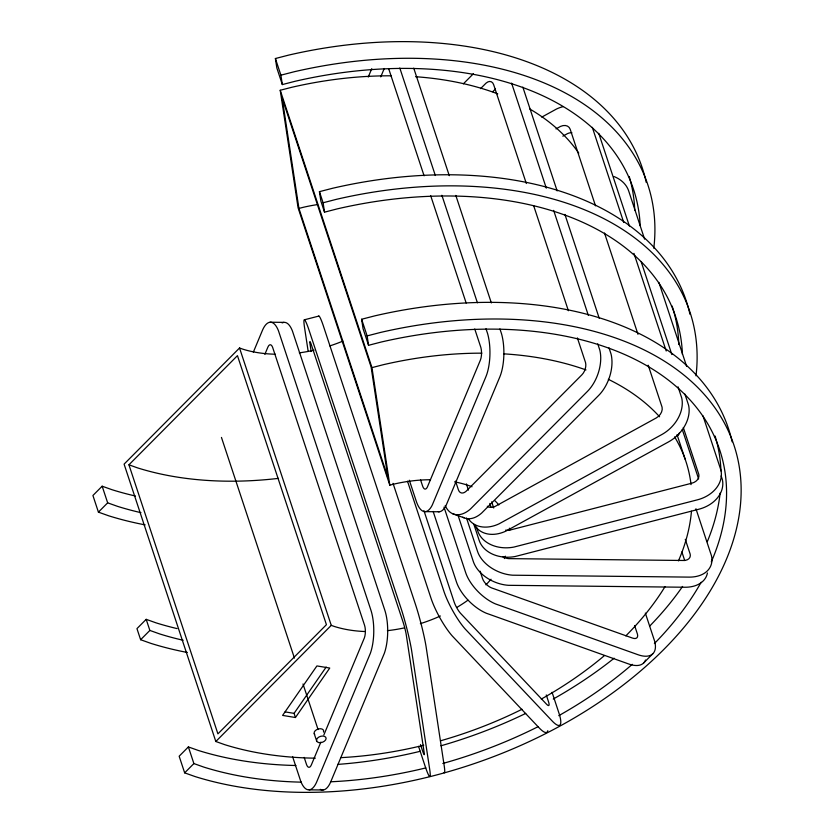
<?xml version="1.0" encoding="UTF-8"?>
<svg xmlns="http://www.w3.org/2000/svg" width="834" height="834" viewBox="0 0 834 834"><rect width="100%" height="100%" fill="white"/><g stroke="black" fill="none" stroke-linecap="round" stroke-linejoin="round"><path stroke-width="1.25" d="M253.359 352.115L262.356 330.545A31.911 11.885 -89.4 0 1 278.483 330.837L370.859 609.988A31.911 11.885 -89.4 0 1 370.359 653.303L316.868 781.521A31.911 11.885 -89.4 0 1 300.73 781.229L292.557 756.532M368.253 77.051L371.756 68.669M264.858 354.377L267.86 347.184A9.383 3.492 -89.4 0 1 272.603 347.267L364.521 625.166A9.383 3.492 -89.4 0 1 364.375 637.906L323.863 734.931M380.752 76.884L384.255 68.492M320.861 742.124L311.363 764.882A9.383 3.492 -89.4 0 1 306.62 764.799L304.17 757.387M295.444 717.521L329.753 668.055L316.91 665.928L282.601 715.405L295.444 717.521L294.068 713.362L326.188 667.044M463.37 83.817L473.42 73.715M480.572 88.633L486.055 83.129A9.383 5.682 -70.4 0 1 493.655 84.682L526.327 183.511M492.748 91.719L495.479 88.967M135.462 496.022A336.227 211.138 -18.3 0 1 112.058 489.725L102.155 486.201L92.918 495.49L98.422 512.139L108.764 515.819A351.26 220.572 -18.3 0 0 145.158 524.878M275.335 354.221A112.705 70.775 -18.3 0 1 242.85 349.175L239.535 347.997L124.089 464.131L215.818 741.499L224.669 744.647A300.542 188.734 -18.3 0 0 315.325 758.169M128.936 464.809L237.45 355.638L326.428 624.687L217.914 733.857L128.936 464.809L137.61 467.905A294.902 185.19 -18.3 0 0 278.462 478.372M98.422 512.139L107.659 502.839L102.155 486.201M177.089 628.596A336.227 211.138 -18.3 0 1 156.083 622.862L146.19 619.339L136.953 628.627L140.623 639.72L150.964 643.4A351.26 220.572 -18.3 0 0 187.358 652.469M140.623 639.72L149.859 630.431L146.19 619.339M295.924 765.508A336.227 211.138 -18.3 0 1 198.283 750.444L188.38 746.93L179.154 756.219L184.658 772.857L194.989 776.537A351.26 220.572 -18.3 0 0 726.487 559.093A351.26 220.572 -18.3 0 0 380.44 332.464L367.127 335.893L368.555 345.297L381.294 342.013A336.227 211.138 -18.3 0 1 711.277 561.918M184.658 772.857L193.884 763.569L188.38 746.93M215.818 741.499L331.265 625.364L239.535 347.997M643.473 663.145L652.709 653.856M541.756 117.114L556.539 108.993A31.911 23.821 -43.4 0 1 563.19 106.627M555.976 128.905L560.521 126.414A9.383 7.006 -43.4 0 1 570.195 129.27L595.518 205.852M562.846 136.171L567.381 133.68A9.383 7.006 -43.4 0 1 571.895 132.731M640.189 225.639A336.227 211.138 -18.3 0 0 295.069 81.294L282.33 84.578L276.825 67.929L275.397 58.526L288.71 55.096A351.26 220.572 -18.3 0 1 646.194 182.333M282.33 84.578L280.902 75.175L294.214 71.745A351.26 220.572 -18.3 0 1 653.793 248.23M430.48 479.738A112.705 70.775 -18.3 0 0 394.086 484.064L389.812 485.169L298.082 207.802L280.224 90.26L291.608 87.33A300.542 188.734 -18.3 0 1 391.427 75.811M682.431 354.44A336.227 211.138 -18.3 0 0 337.27 208.875L324.53 212.159L320.861 201.067L319.432 191.664L332.735 188.234A351.26 220.572 -18.3 0 1 689.958 314.262M298.926 208.427L282.132 97.953L371.109 367.002L387.904 477.475L298.926 208.427L303.409 207.27A118.334 74.309 -18.3 0 1 317.566 204.58M324.53 212.159L323.102 202.766L336.404 199.326A351.26 220.572 -18.3 0 1 695.994 375.811M304.379 319.797L318.859 316.065M368.555 345.297L363.051 328.659L361.622 319.255L374.935 315.825A351.26 220.572 -18.3 0 1 732.158 441.853M389.812 485.169L371.954 367.627L383.338 364.698A300.542 188.734 -18.3 0 1 481.864 353.168M270.049 322.226L283.987 322.372M425.35 511.628L439.289 511.774M309.164 789.84L323.102 789.986M285.082 711.882L294.068 713.362M452.872 513.827L464.131 517.831M107.659 502.839L117.563 506.363A336.227 211.138 -18.3 0 0 140.967 512.66M331.265 625.364L334.58 626.543A112.705 70.775 -18.3 0 0 364.739 631.515M149.859 630.431L159.753 633.955A336.227 211.138 -18.3 0 0 183.157 640.251M193.884 763.569L203.788 767.092A336.227 211.138 -18.3 0 0 301.418 782.156M644.599 239.129L628.68 190.944A31.911 24.686 -8.6 0 0 614.147 176.589M658.881 282.372L686.643 366.397M702.968 415.812L720.93 470.178A31.911 24.686 -8.6 0 1 697.412 499.827L513.848 547.083A31.911 24.686 -8.6 0 1 477.705 530.893L476.475 527.192M721.129 475.88L722.359 479.581A31.911 24.686 -8.6 0 1 698.84 509.23L515.276 556.486A31.911 24.686 -8.6 0 1 479.133 540.296L473.827 524.242M598.77 133.367L629.389 226.045M641.231 261.876L671.85 354.554M684.912 394.096L688.582 405.22A31.911 23.821 -43.4 0 1 668.566 441.874L505.894 531.112A31.911 23.821 -43.4 0 1 474.536 524.92M592.317 127.341L623.749 222.49M633.955 253.38L666.199 350.999M678.042 386.84L681.712 397.954A31.911 23.821 -43.4 0 1 661.696 434.618L499.034 523.856A31.911 23.821 -43.4 0 1 468.687 519.248M683.307 427.529L698.829 474.463A9.383 7.266 -8.6 0 1 691.907 483.178L510.064 530.049A9.383 7.266 -8.6 0 1 505.717 530.09M682.285 429.52L698.621 478.924M677.031 434.639L685.183 459.294M695.942 508.75L711.454 555.705A31.911 21.799 22.7 0 1 689.124 577.118L512.597 575.199A31.911 21.799 22.7 0 1 477.538 551.41L466.519 518.05M604.504 233.03L637.989 334.319M648.195 365.198L662.081 407.201A9.383 7.006 -43.4 0 1 656.202 417.98L495.062 506.436A9.383 7.006 -43.4 0 1 487.296 506.248M685.287 539.358L690.187 554.183A9.383 6.411 22.7 0 1 683.619 560.479L508.75 558.624A9.383 6.411 22.7 0 1 502.61 556.559M681.878 551.941L684.735 560.594M522.845 87.111L557.154 190.913M564.91 214.401L599.208 318.202M609.008 347.861L611.051 354.033A31.911 19.328 -70.4 0 1 598.666 395.441L481.656 513.056A31.911 19.328 -70.4 0 1 462.766 517.153M511.596 83.108L546.301 188.15M553.651 210.387L588.356 315.429M597.749 343.848L599.792 350.03A31.911 19.328 -70.4 0 1 587.407 391.438L470.407 509.053A31.911 19.328 -70.4 0 1 445.22 505.529M533.677 205.737L568.392 310.738M577.378 337.916L585.551 362.613A9.383 5.682 -70.4 0 1 581.913 374.8L466.008 491.372A9.383 5.682 -70.4 0 1 458.398 489.808L455.541 481.155M645.349 613.094L654.742 641.502A31.911 15.596 44.8 0 1 638.073 654.742L495.469 603.92A31.911 15.596 44.8 0 1 465.653 572.572L444.011 507.103M634.611 625.563L637.468 634.205A9.383 4.587 44.8 0 1 632.568 638.104L491.309 587.803A9.383 4.587 44.8 0 1 482.542 578.577L480.092 571.175M413.737 68.148L449.276 175.661M455.812 195.427L491.351 302.94M499.92 328.898L501.557 333.84A31.911 11.885 -89.4 0 1 499.795 376.999L446.253 505.07A31.911 11.885 -89.4 0 1 438.35 511.753M399.799 68.002L435.338 175.515M441.874 195.281L477.413 302.794M485.993 328.752L487.629 333.694A31.911 11.885 -89.4 0 1 485.857 376.853L432.325 504.924A31.911 11.885 -89.4 0 1 416.27 501.234L409.327 480.228M424.099 175.818L388.978 69.587A9.383 3.492 -89.4 0 0 388.581 68.576M430.636 195.573L466.175 303.044M474.744 328.982L480.874 347.517A9.383 3.492 -89.4 0 1 480.353 360.205L427.331 487.139A9.383 3.492 -89.4 0 1 422.609 486.055L420.565 479.884M491.674 501.828L493.718 508M489.787 503.434L491.017 507.135M552.066 692.283L559.416 714.519A31.911 7.016 61.2 0 1 552.056 720.868L465.07 628.878A31.911 7.016 61.2 0 1 443.855 591.16L407.503 481.228M546.27 694.951L548.72 702.364A9.383 2.064 61.2 0 1 546.551 704.23L460.389 613.146A9.383 2.064 61.2 0 1 454.155 602.054L423.933 510.648M466.383 483.928L468.427 490.111M457.803 514.578L473.316 561.522A31.911 21.799 22.7 0 0 508.375 585.312L684.891 587.24A31.911 21.799 22.7 0 0 707.441 572.968M433.148 511.451L456.417 581.861A31.911 15.596 44.8 0 0 486.232 613.209L628.836 664.031A31.911 15.596 44.8 0 0 645.516 660.038M275.397 58.526L280.902 75.175M319.432 191.664L323.102 202.766M361.622 319.255L367.127 335.893M280.224 90.26L371.954 367.627M393.033 483.334L431.011 598.218A31.911 7.016 61.2 0 0 452.226 635.925L539.212 727.926A31.911 7.016 61.2 0 0 547.25 731.918M420.492 744.595L422.942 752.007A9.383 0.771 75.5 0 0 424.162 752.539L406.221 634.528A9.383 0.771 75.5 0 0 403.114 622.195L311.207 344.306A9.383 0.771 75.5 0 0 309.977 343.775L311.155 351.468M418.564 746.378L425.507 767.374A31.911 2.638 75.5 0 0 429.666 769.177L411.537 650.009A31.911 2.638 75.5 0 0 400.966 608.09L308.632 328.94A31.911 2.638 75.5 0 0 304.483 327.126L308.184 351.479M221.458 437.423L294.433 658.089M303.003 683.974L318.088 729.583M314.23 733.68L316.649 740.978M314.668 734.368A4.941 3.107 -18.3 0 1 318.432 728.958A4.941 3.107 -18.3 0 1 323.488 732.096M415.613 76.718A300.542 188.734 -18.3 0 1 497.752 93.856M529.851 109.035A300.542 188.734 -18.3 0 1 578.765 153.154M674.591 436.87A300.542 188.734 -18.3 0 1 691.063 484.606M691.459 511.252A300.542 188.734 -18.3 0 1 678.459 560.875M665.052 586.583A300.542 188.734 -18.3 0 1 625.834 635.873M604.473 655.555A300.542 188.734 -18.3 0 1 541.297 699.069M522.001 709.275A300.542 188.734 -18.3 0 1 440.498 740.801M423.735 745.242A300.542 188.734 -18.3 0 1 340.606 757.658M503.569 353.835A300.542 188.734 -18.3 0 1 585.979 369.931M608.309 379.314A300.542 188.734 -18.3 0 1 659.579 416.771M509.376 528.193A112.705 70.775 -18.3 0 1 509.626 530.424M505.362 556.184A112.705 70.775 -18.3 0 1 504.341 558.571M491.007 579.244A112.705 70.775 -18.3 0 1 485.92 584.842M467.957 600.178A112.705 70.775 -18.3 0 1 456.865 607.413M440.373 615.992A112.705 70.775 -18.3 0 1 420.367 623.655M404.532 627.856A112.705 70.775 -18.3 0 1 387.393 630.66M454.54 481.864A112.705 70.775 -18.3 0 1 472.044 486.764M494.812 500.671A112.705 70.775 -18.3 0 1 498.857 504.945M342.878 341.116A112.705 70.775 -18.3 0 1 329.837 345.901M314.022 350.217A112.705 70.775 -18.3 0 1 299.323 352.845M701.154 582.247A336.227 211.138 -18.3 0 1 654.388 643.577M632.297 664.333A336.227 211.138 -18.3 0 1 558.759 715.676M538.232 726.612A336.227 211.138 -18.3 0 1 442.833 763.464M425.851 767.905A336.227 211.138 -18.3 0 1 330.702 781.781M715.082 436.046A336.227 211.138 -18.3 0 1 720.962 470.929M720.138 493.061A336.227 211.138 -18.3 0 1 707.284 541.714M682.587 586.438A336.227 211.138 -18.3 0 1 649.769 626.021M614.137 658.214A336.227 211.138 -18.3 0 1 553.255 699.038M525.722 713.424A336.227 211.138 -18.3 0 1 440.946 745.794M420.346 751.267A336.227 211.138 -18.3 0 1 337.749 764.392M629.222 176.537A336.227 211.138 -18.3 0 1 634.737 210.21M679.408 432.929A351.26 220.572 -18.3 0 1 678.323 435.254M672.11 306.026A336.227 211.138 -18.3 0 1 678.803 344.557M282.121 322.935A31.911 11.885 -89.4 0 1 292.421 330.983L384.787 610.134A31.911 11.885 -89.4 0 1 384.286 653.449L330.796 781.666A31.911 11.885 -89.4 0 1 320.319 789.35M318.525 316.43A31.911 2.638 75.5 0 1 323.123 325.197L415.457 604.358A31.911 2.638 75.5 0 1 426.028 646.267L444.157 765.445A31.911 2.638 75.5 0 1 444.022 772.67M547.802 730.678A31.911 7.016 61.2 0 1 547.573 731.387M318.786 742.562A4.941 3.107 -18.3 0 0 326.104 738.538A4.941 3.107 -18.3 0 0 319.057 736.964A4.941 3.107 -18.3 0 0 318.786 742.562"/></g></svg>
